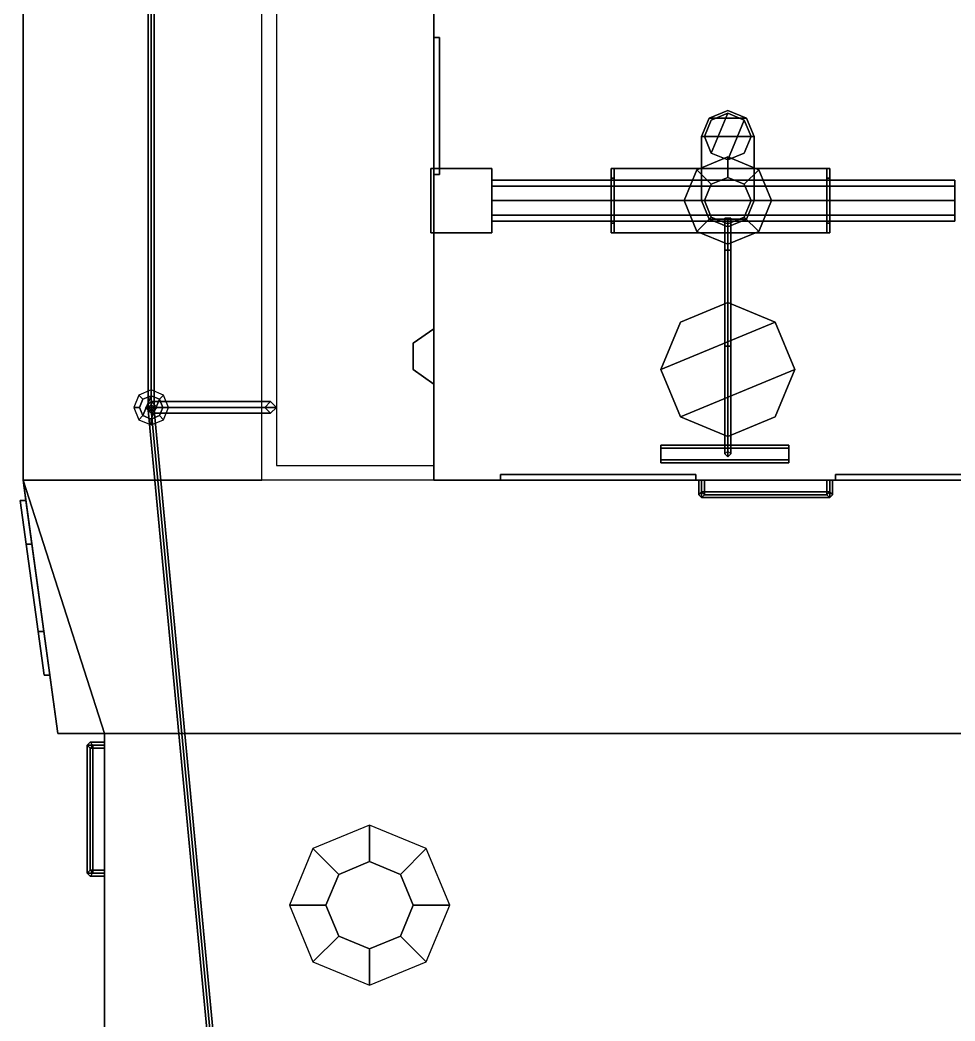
# Model space of a CAD drawing. Extents: x -2.6 to 2.6, y -22.5 to 23.4.
# Drawn here: x -2.43 to 0.78, y -9.017 to -5.58 of the extents above; entities that cross this region are included whole.
import ezdxf

# ---------------------------------------------------------------- set-up
doc = ezdxf.new("R2010")
doc.units = 0
doc.layers.add('SUPERSTRUCTURE', color=3, linetype='CONTINUOUS')

msp = doc.modelspace()

# ---------------------------------------------------------------- linework, layer by layer
at = {"layer": 'SUPERSTRUCTURE'}
for points in [[(-2.42, 0.73, 1.46), (-2.42, -7.16, 1.46), (-2.42, -2.95, 2.94), (-2.42, 0.73, 2.94)], [(-2.42, -2.95, 2.94), (-2.42, -7.16, 1.46), (-2.42, -7.16, 3.73), (-2.42, -2.95, 3.73)], [(-2.42, -2.95, 3.73), (-2.42, -7.16, 3.73), (-1.6, -7.16, 3.73), (-1.6, -3.28, 3.73)], [(-1.55, -3.28, 3.73), (-1.55, -7.11, 3.73), (-1.01, -7.11, 3.73), (-1.01, -3.67, 3.73)], [(-1.01, -3.67, 3.73), (-1.01, -7.11, 3.73), (-1.01, -5.27, 3.81), (-1.01, -4.6, 3.81)], [(-1.01, -3.67, 5.89), (-1.01, -7.16, 5.89), (1.01, -7.16, 5.89), (1.01, -3.67, 5.89)], [(-1.01, -4.6, 5.42), (-1.01, -6.11, 5.42), (-1.01, -6.64, 5.66), (-1.01, -3.67, 5.89)], [(-1.01, -6.64, 5.66), (-1.01, -6.83, 5.66), (-1.01, -7.16, 5.89), (-1.01, -3.67, 5.89)], [(-1.99, -6.92, 5.98), (-1.98, -6.92, 5.99), (-1.98, -4.45, 5.99), (-1.99, -4.46, 5.98)], [(-1.98, -6.92, 5.97), (-1.99, -6.92, 5.98), (-1.99, -4.46, 5.98), (-1.98, -4.47, 5.97)], [(-1.98, -6.92, 5.99), (-1.97, -6.92, 5.98), (-1.97, -4.46, 5.98), (-1.98, -4.45, 5.99)], [(-1.97, -6.92, 5.98), (-1.98, -6.92, 5.97), (-1.98, -4.47, 5.97), (-1.97, -4.46, 5.98)], [(-1.01, -5.27, 3.81), (-1.01, -7.11, 3.73), (-1.01, -7.11, 4.84), (-1.01, -6.11, 4.91)], [(-1.01, -5.27, 3.81), (-1.01, -6.11, 4.91), (-1.01, -5.64, 4.91), (-1.01, -5.27, 3.81)], [(-1.01, -5.27, 3.81), (-1.01, -5.64, 4.91), (-1.01, -5.64, 5.42), (-1.01, -5.27, 5.42)], [(-1.01, -5.64, 4.91), (-0.99, -5.64, 4.91), (-0.99, -5.64, 5.42), (-1.01, -5.64, 5.42)], [(-1.01, -6.11, 4.91), (-0.99, -6.11, 4.91), (-0.99, -5.64, 4.91), (-1.01, -5.64, 4.91)], [(-0.99, -5.64, 5.42), (-0.99, -6.11, 5.42), (-1.01, -6.11, 5.42), (-1.01, -5.64, 5.42)], [(-0.99, -5.64, 4.91), (-0.99, -6.11, 4.91), (-0.99, -6.11, 5.42), (-0.99, -5.64, 5.42)], [(-0.0566, -5.9234, 6.96), (-0.08, -5.98, 6.96), (-0.0566, -6.0366, 6.96), (0, -5.9, 6.96)], [(0, -5.89, 6.84), (-0.0636, -5.9164, 6.84), (-0.0636, -5.9164, 6.85), (0, -5.89, 6.85)], [(0, -5.89, 6.85), (-0.0636, -5.9164, 6.85), (0.0636, -5.9164, 6.85), (0, -5.89, 6.85)], [(0, -5.89, 6.64), (-0.0636, -5.9164, 6.64), (0.0636, -5.9164, 6.64), (0, -5.89, 6.64)], [(0, -5.89, 6.63), (-0.0636, -5.9164, 6.63), (-0.0636, -5.9164, 6.64), (0, -5.89, 6.64)], [(0, -5.9, 6.55), (-0.0566, -5.9234, 6.55), (-0.0566, -5.9234, 6.96), (0, -5.9, 6.96)], [(0, -5.9, 6.96), (-0.0566, -6.0366, 6.96), (0, -6.06, 6.96), (0.0566, -5.9234, 6.96)], [(0.0636, -5.9164, 6.84), (0, -5.89, 6.84), (0, -5.89, 6.85), (0.0636, -5.9164, 6.85)], [(0.0636, -5.9164, 6.63), (0, -5.89, 6.63), (0, -5.89, 6.64), (0.0636, -5.9164, 6.64)], [(0.0566, -5.9234, 6.55), (0, -5.9, 6.55), (0, -5.9, 6.96), (0.0566, -5.9234, 6.96)], [(-0.0636, -5.9164, 6.84), (-0.09, -5.98, 6.84), (-0.09, -5.98, 6.85), (-0.0636, -5.9164, 6.85)], [(-0.0636, -5.9164, 6.85), (-0.09, -5.98, 6.85), (0.09, -5.98, 6.85), (0.0636, -5.9164, 6.85)], [(-0.0636, -5.9164, 6.64), (-0.09, -5.98, 6.64), (0.09, -5.98, 6.64), (0.0636, -5.9164, 6.64)], [(-0.0636, -5.9164, 6.63), (-0.09, -5.98, 6.63), (-0.09, -5.98, 6.64), (-0.0636, -5.9164, 6.64)], [(-0.0566, -5.9234, 6.55), (-0.08, -5.98, 6.55), (-0.08, -5.98, 6.96), (-0.0566, -5.9234, 6.96)], [(0.0566, -5.9234, 6.96), (0, -6.06, 6.96), (0.0566, -6.0366, 6.96), (0.08, -5.98, 6.96)], [(0.08, -5.98, 6.55), (0.0566, -5.9234, 6.55), (0.0566, -5.9234, 6.96), (0.08, -5.98, 6.96)], [(0.09, -5.98, 6.84), (0.0636, -5.9164, 6.84), (0.0636, -5.9164, 6.85), (0.09, -5.98, 6.85)], [(0.09, -5.98, 6.63), (0.0636, -5.9164, 6.63), (0.0636, -5.9164, 6.64), (0.09, -5.98, 6.64)], [(-0.09, -5.98, 6.85), (-0.09, -6.2, 6.85), (0.09, -6.2, 6.85), (0.09, -5.98, 6.85)], [(-0.09, -5.98, 6.84), (-0.09, -6.2, 6.84), (-0.09, -6.2, 6.85), (-0.09, -5.98, 6.85)], [(-0.09, -5.98, 6.64), (-0.09, -6.2, 6.64), (0.09, -6.2, 6.64), (0.09, -5.98, 6.64)], [(-0.09, -5.98, 6.63), (-0.09, -6.2, 6.63), (-0.09, -6.2, 6.64), (-0.09, -5.98, 6.64)], [(-0.08, -5.98, 6.55), (-0.0566, -6.0366, 6.55), (-0.0566, -6.0366, 6.96), (-0.08, -5.98, 6.96)], [(0.0566, -6.0366, 6.55), (0.08, -5.98, 6.55), (0.08, -5.98, 6.96), (0.0566, -6.0366, 6.96)], [(0.09, -5.98, 6.85), (0.09, -6.2, 6.85), (0.09, -6.2, 6.84), (0.09, -5.98, 6.84)], [(0.09, -5.98, 6.64), (0.09, -6.2, 6.64), (0.09, -6.2, 6.63), (0.09, -5.98, 6.63)], [(0, -6.05, 5.89), (-0.1061, -6.0939, 5.89), (-0.1061, -6.0939, 6.22), (0, -6.05, 6.22)], [(0, -6.05, 6.22), (-0.1061, -6.0939, 6.22), (-0.0566, -6.1434, 6.22), (0, -6.12, 6.22)], [(-0.0566, -6.0366, 6.55), (0, -6.06, 6.55), (0, -6.06, 6.96), (-0.0566, -6.0366, 6.96)], [(0, -6.06, 6.55), (0.0566, -6.0366, 6.55), (0.0566, -6.0366, 6.96), (0, -6.06, 6.96)], [(0.1061, -6.0939, 5.89), (0, -6.05, 5.89), (0, -6.05, 6.22), (0.1061, -6.0939, 6.22)], [(0.1061, -6.0939, 6.22), (0, -6.05, 6.22), (0, -6.12, 6.22), (0.0566, -6.1434, 6.22)], [(-1.02, -6.09, 7.42), (-0.81, -6.09, 7.42), (-0.81, -6.09, 7.2), (-1.02, -6.09, 7.2)], [(-1.02, -6.09, 7.2), (-0.81, -6.09, 7.2), (-0.81, -6.31, 7.2), (-1.02, -6.31, 7.2)], [(-0.81, -6.31, 7.42), (-0.81, -6.09, 7.42), (-1.02, -6.09, 7.42), (-1.02, -6.31, 7.42)], [(-1.02, -6.31, 7.42), (-1.02, -6.09, 7.42), (-1.02, -6.09, 7.2), (-1.02, -6.31, 7.2)], [(-0.99, -6.11, 4.91), (-1.01, -6.11, 4.91), (-1.01, -6.11, 5.42), (-0.99, -6.11, 5.42)], [(-1.01, -6.11, 4.91), (-1.01, -7.11, 4.84), (-1.01, -6.64, 5.41), (-1.01, -6.11, 5.42)], [(-1.01, -6.11, 5.42), (-1.01, -6.11, 5.42), (-1.01, -6.64, 5.41), (-1.01, -6.64, 5.66)], [(-0.81, -6.31, 7.2), (-0.81, -6.09, 7.2), (-0.81, -6.09, 7.42), (-0.81, -6.31, 7.42)], [(0.34, -6.09, 7.03), (0.35, -6.09, 7.02), (-0.4, -6.09, 7.02), (-0.39, -6.09, 7.03)], [(0.35, -6.09, 7.02), (0.35, -6.31, 7.02), (-0.4, -6.31, 7.02), (-0.4, -6.09, 7.02)], [(-0.4, -6.09, 7.31), (-0.39, -6.09, 7.31), (-0.39, -6.09, 7.03), (-0.4, -6.09, 7.02)], [(-0.4, -6.09, 7.02), (-0.4, -6.31, 7.02), (-0.4, -6.31, 7.31), (-0.4, -6.09, 7.31)], [(-0.39, -6.1222, 7.3878), (-0.39, -6.09, 7.31), (-0.4, -6.09, 7.31), (-0.4, -6.1222, 7.3878)], [(-0.4, -6.09, 7.31), (-0.4, -6.31, 7.31), (-0.4, -6.2778, 7.3878), (-0.4, -6.1222, 7.3878)], [(-0.39, -6.09, 7.03), (-0.39, -6.31, 7.03), (0.34, -6.31, 7.03), (0.34, -6.09, 7.03)], [(-0.39, -6.09, 7.31), (-0.39, -6.31, 7.31), (-0.39, -6.31, 7.03), (-0.39, -6.09, 7.03)], [(-0.39, -6.1222, 7.3878), (-0.39, -6.2778, 7.3878), (-0.39, -6.31, 7.31), (-0.39, -6.09, 7.31)], [(-0.1061, -6.0939, 5.89), (-0.15, -6.2, 5.89), (-0.15, -6.2, 6.22), (-0.1061, -6.0939, 6.22)], [(-0.1061, -6.0939, 6.22), (-0.15, -6.2, 6.22), (-0.08, -6.2, 6.22), (-0.0566, -6.1434, 6.22)], [(0.15, -6.2, 6.22), (0.1061, -6.0939, 6.22), (0.0566, -6.1434, 6.22), (0.08, -6.2, 6.22)], [(0.15, -6.2, 5.89), (0.1061, -6.0939, 5.89), (0.1061, -6.0939, 6.22), (0.15, -6.2, 6.22)], [(0.34, -6.09, 7.31), (0.35, -6.09, 7.31), (0.35, -6.09, 7.02), (0.34, -6.09, 7.03)], [(0.34, -6.09, 7.03), (0.34, -6.31, 7.03), (0.34, -6.31, 7.31), (0.34, -6.09, 7.31)], [(0.35, -6.1222, 7.3878), (0.35, -6.09, 7.31), (0.34, -6.09, 7.31), (0.34, -6.1222, 7.3878)], [(0.34, -6.09, 7.31), (0.34, -6.31, 7.31), (0.34, -6.2778, 7.3878), (0.34, -6.1222, 7.3878)], [(0.35, -6.09, 7.31), (0.35, -6.31, 7.31), (0.35, -6.31, 7.02), (0.35, -6.09, 7.02)], [(0.35, -6.1222, 7.3878), (0.35, -6.2778, 7.3878), (0.35, -6.31, 7.31), (0.35, -6.09, 7.31)], [(0.78, -6.1505, 7.3595), (0.78, -6.13, 7.31), (-0.81, -6.13, 7.31), (-0.81, -6.1505, 7.3595)], [(0.78, -6.13, 7.31), (0.78, -6.1505, 7.2605), (-0.81, -6.1505, 7.2605), (-0.81, -6.13, 7.31)], [(0.78, -6.2, 7.38), (0.78, -6.1505, 7.3595), (-0.81, -6.1505, 7.3595), (-0.81, -6.2, 7.38)], [(0.78, -6.1505, 7.2605), (0.78, -6.2, 7.24), (-0.81, -6.2, 7.24), (-0.81, -6.1505, 7.2605)], [(-0.39, -6.2, 7.42), (-0.39, -6.1222, 7.3878), (-0.4, -6.1222, 7.3878), (-0.4, -6.2, 7.42)], [(-0.4, -6.1222, 7.3878), (-0.4, -6.2778, 7.3878), (-0.4, -6.2, 7.42)], [(-0.39, -6.2, 7.42), (-0.39, -6.2, 7.42), (-0.39, -6.2778, 7.3878), (-0.39, -6.1222, 7.3878)], [(-0.0566, -6.1434, 6.22), (-0.08, -6.2, 6.22), (-0.08, -6.2, 7.02), (-0.0566, -6.1434, 7.02)], [(0, -6.12, 6.22), (-0.0566, -6.1434, 6.22), (-0.0566, -6.1434, 7.02), (0, -6.12, 7.02)], [(0.0566, -6.1434, 6.22), (0, -6.12, 6.22), (0, -6.12, 7.02), (0.0566, -6.1434, 7.02)], [(0.08, -6.2, 6.22), (0.0566, -6.1434, 6.22), (0.0566, -6.1434, 7.02), (0.08, -6.2, 7.02)], [(0.35, -6.2, 7.42), (0.35, -6.1222, 7.3878), (0.34, -6.1222, 7.3878), (0.34, -6.2, 7.42)], [(0.34, -6.1222, 7.3878), (0.34, -6.2778, 7.3878), (0.34, -6.2, 7.42)], [(0.35, -6.2, 7.42), (0.35, -6.2, 7.42), (0.35, -6.2778, 7.3878), (0.35, -6.1222, 7.3878)], [(0.78, -6.2495, 7.3595), (0.78, -6.2, 7.38), (-0.81, -6.2, 7.38), (-0.81, -6.2495, 7.3595)], [(0.78, -6.2, 7.24), (0.78, -6.2495, 7.2605), (-0.81, -6.2495, 7.2605), (-0.81, -6.2, 7.24)], [(-0.39, -6.2778, 7.3878), (-0.39, -6.2, 7.42), (-0.4, -6.2, 7.42), (-0.4, -6.2778, 7.3878)], [(-0.15, -6.2, 5.89), (-0.1061, -6.3061, 5.89), (-0.1061, -6.3061, 6.22), (-0.15, -6.2, 6.22)], [(-0.15, -6.2, 6.22), (-0.1061, -6.3061, 6.22), (-0.0566, -6.2566, 6.22), (-0.08, -6.2, 6.22)], [(0.0636, -6.2636, 6.85), (0.09, -6.2, 6.85), (-0.09, -6.2, 6.85), (-0.0636, -6.2636, 6.85)], [(-0.09, -6.2, 6.84), (-0.0636, -6.2636, 6.84), (-0.0636, -6.2636, 6.85), (-0.09, -6.2, 6.85)], [(0.0636, -6.2636, 6.64), (0.09, -6.2, 6.64), (-0.09, -6.2, 6.64), (-0.0636, -6.2636, 6.64)], [(-0.09, -6.2, 6.63), (-0.0636, -6.2636, 6.63), (-0.0636, -6.2636, 6.64), (-0.09, -6.2, 6.64)], [(-0.08, -6.2, 6.22), (-0.0566, -6.2566, 6.22), (-0.0566, -6.2566, 7.02), (-0.08, -6.2, 7.02)], [(0.0566, -6.2566, 6.22), (0.08, -6.2, 6.22), (0.08, -6.2, 7.02), (0.0566, -6.2566, 7.02)], [(0.1061, -6.3061, 6.22), (0.15, -6.2, 6.22), (0.08, -6.2, 6.22), (0.0566, -6.2566, 6.22)], [(0.0636, -6.2636, 6.84), (0.09, -6.2, 6.84), (0.09, -6.2, 6.85), (0.0636, -6.2636, 6.85)], [(0.0636, -6.2636, 6.63), (0.09, -6.2, 6.63), (0.09, -6.2, 6.64), (0.0636, -6.2636, 6.64)], [(0.1061, -6.3061, 5.89), (0.15, -6.2, 5.89), (0.15, -6.2, 6.22), (0.1061, -6.3061, 6.22)], [(0.35, -6.2778, 7.3878), (0.35, -6.2, 7.42), (0.34, -6.2, 7.42), (0.34, -6.2778, 7.3878)], [(0.78, -6.27, 7.31), (0.78, -6.2495, 7.3595), (-0.81, -6.2495, 7.3595), (-0.81, -6.27, 7.31)], [(0.78, -6.2495, 7.2605), (0.78, -6.27, 7.31), (-0.81, -6.27, 7.31), (-0.81, -6.2495, 7.2605)], [(-0.1061, -6.3061, 6.22), (0, -6.35, 6.22), (0, -6.28, 6.22), (-0.0566, -6.2566, 6.22)], [(-0.0566, -6.2566, 6.22), (0, -6.28, 6.22), (0, -6.28, 7.02), (-0.0566, -6.2566, 7.02)], [(0, -6.28, 6.22), (0.0566, -6.2566, 6.22), (0.0566, -6.2566, 7.02), (0, -6.28, 7.02)], [(0, -6.35, 6.22), (0.1061, -6.3061, 6.22), (0.0566, -6.2566, 6.22), (0, -6.28, 6.22)], [(-0.39, -6.31, 7.31), (-0.39, -6.2778, 7.3878), (-0.4, -6.2778, 7.3878), (-0.4, -6.31, 7.31)], [(0, -6.29, 6.85), (0.0636, -6.2636, 6.85), (-0.0636, -6.2636, 6.85), (0, -6.29, 6.85)], [(-0.0636, -6.2636, 6.84), (0, -6.29, 6.84), (0, -6.29, 6.85), (-0.0636, -6.2636, 6.85)], [(0, -6.29, 6.64), (0.0636, -6.2636, 6.64), (-0.0636, -6.2636, 6.64), (0, -6.29, 6.64)], [(-0.0636, -6.2636, 6.63), (0, -6.29, 6.63), (0, -6.29, 6.64), (-0.0636, -6.2636, 6.64)], [(0, -6.26, 6.35), (-0.01, -6.26, 6.34), (-0.01, -6.37, 6.34), (0, -6.37, 6.35)], [(-0.01, -6.26, 6.34), (0, -6.26, 6.33), (0, -6.37, 6.33), (-0.01, -6.37, 6.34)], [(0.01, -6.26, 6.34), (0, -6.26, 6.35), (0, -6.37, 6.35), (0.01, -6.37, 6.34)], [(0, -6.26, 6.33), (0.01, -6.26, 6.34), (0.01, -6.37, 6.34), (0, -6.37, 6.33)], [(0, -6.29, 6.84), (0.0636, -6.2636, 6.84), (0.0636, -6.2636, 6.85), (0, -6.29, 6.85)], [(0, -6.29, 6.63), (0.0636, -6.2636, 6.63), (0.0636, -6.2636, 6.64), (0, -6.29, 6.64)], [(0.35, -6.31, 7.31), (0.35, -6.2778, 7.3878), (0.34, -6.2778, 7.3878), (0.34, -6.31, 7.31)], [(-1.02, -6.31, 7.2), (-0.81, -6.31, 7.2), (-0.81, -6.31, 7.42), (-1.02, -6.31, 7.42)], [(-0.39, -6.31, 7.03), (-0.4, -6.31, 7.02), (0.35, -6.31, 7.02), (0.34, -6.31, 7.03)], [(-0.4, -6.31, 7.02), (-0.39, -6.31, 7.03), (-0.39, -6.31, 7.31), (-0.4, -6.31, 7.31)], [(-0.1061, -6.3061, 5.89), (0, -6.35, 5.89), (0, -6.35, 6.22), (-0.1061, -6.3061, 6.22)], [(0, -6.35, 5.89), (0.1061, -6.3061, 5.89), (0.1061, -6.3061, 6.22), (0, -6.35, 6.22)], [(0.34, -6.31, 7.03), (0.35, -6.31, 7.02), (0.35, -6.31, 7.31), (0.34, -6.31, 7.31)], [(0, -6.37, 6.35), (-0.01, -6.37, 6.34), (-0.01, -6.7, 6.46), (0, -6.7, 6.47)], [(-0.01, -6.37, 6.34), (0, -6.37, 6.33), (0, -6.7, 6.45), (-0.01, -6.7, 6.46)], [(0.01, -6.37, 6.34), (0, -6.37, 6.35), (0, -6.7, 6.47), (0.01, -6.7, 6.46)], [(0, -6.37, 6.33), (0.01, -6.37, 6.34), (0.01, -6.7, 6.46), (0, -6.7, 6.45)], [(0, -6.55, 6.48), (-0.1626, -6.6174, 6.48), (-0.23, -6.78, 6.48), (0.1626, -6.6174, 6.48)], [(0, -6.55, 6.47), (-0.1626, -6.6174, 6.47), (-0.1626, -6.6174, 6.48), (0, -6.55, 6.48)], [(0.1626, -6.6174, 6.47), (0, -6.55, 6.47), (0, -6.55, 6.48), (0.1626, -6.6174, 6.48)], [(-0.1626, -6.6174, 6.47), (-0.23, -6.78, 6.47), (-0.23, -6.78, 6.48), (-0.1626, -6.6174, 6.48)], [(0.1626, -6.6174, 6.48), (-0.23, -6.78, 6.48), (-0.1626, -6.9426, 6.48), (0.23, -6.78, 6.48)], [(0.23, -6.78, 6.47), (0.1626, -6.6174, 6.47), (0.1626, -6.6174, 6.48), (0.23, -6.78, 6.48)], [(-1.01, -6.83, 5.66), (-1.01, -6.64, 5.66), (-1.08, -6.69, 5.66), (-1.08, -6.78, 5.66)], [(-1.08, -6.78, 5.41), (-1.08, -6.69, 5.41), (-1.01, -6.64, 5.41), (-1.01, -6.83, 5.41)], [(-1.01, -6.64, 5.66), (-1.01, -6.64, 5.41), (-1.08, -6.69, 5.41), (-1.08, -6.69, 5.66)], [(-1.01, -6.83, 5.41), (-1.01, -6.64, 5.41), (-1.01, -7.11, 4.84)], [(-1.08, -6.69, 5.66), (-1.08, -6.69, 5.41), (-1.08, -6.78, 5.41), (-1.08, -6.78, 5.66)], [(0, -6.7, 6.47), (-0.01, -6.7, 6.46), (-0.01, -7.07, 6.46), (0, -7.06, 6.47)], [(-0.01, -6.7, 6.46), (0, -6.7, 6.45), (0, -7.08, 6.45), (-0.01, -7.07, 6.46)], [(0.01, -6.7, 6.46), (0, -6.7, 6.47), (0, -7.06, 6.47), (0.01, -7.07, 6.46)], [(0, -6.7, 6.45), (0.01, -6.7, 6.46), (0.01, -7.07, 6.46), (0, -7.08, 6.45)], [(-1.08, -6.78, 5.66), (-1.08, -6.78, 5.41), (-1.01, -6.83, 5.41), (-1.01, -6.83, 5.66)], [(-0.23, -6.78, 6.47), (-0.1626, -6.9426, 6.47), (-0.1626, -6.9426, 6.48), (-0.23, -6.78, 6.48)], [(0.23, -6.78, 6.48), (-0.1626, -6.9426, 6.48), (0, -7.01, 6.48), (0.1626, -6.9426, 6.48)], [(0.1626, -6.9426, 6.47), (0.23, -6.78, 6.47), (0.23, -6.78, 6.48), (0.1626, -6.9426, 6.48)], [(-1.01, -6.83, 5.66), (-1.01, -6.83, 5.41), (-1.01, -7.11, 4.84), (-1.01, -7.16, 5.89)], [(-2.0224, -6.8676, 5.91), (-2.04, -6.91, 5.91), (-2.02, -6.91, 5.93), (-2.0083, -6.8817, 5.93)], [(-1.98, -6.85, 5.91), (-2.0224, -6.8676, 5.91), (-2.0083, -6.8817, 5.93), (-1.98, -6.87, 5.93)], [(-2.0083, -6.8817, 5.93), (-2.02, -6.91, 5.93), (-2.0083, -6.9383, 5.93), (-1.98, -6.87, 5.93)], [(-1.98, -6.87, 5.93), (-2.0083, -6.9383, 5.93), (-1.98, -6.95, 5.93), (-1.9517, -6.8817, 5.93)], [(-1.9376, -6.8676, 5.91), (-1.98, -6.85, 5.91), (-1.98, -6.87, 5.93), (-1.9517, -6.8817, 5.93)], [(-1.92, -6.91, 5.91), (-1.9376, -6.8676, 5.91), (-1.9517, -6.8817, 5.93), (-1.94, -6.91, 5.93)], [(-2.04, -6.91, 5.91), (-2.0224, -6.9524, 5.91), (-2.0083, -6.9383, 5.93), (-2.02, -6.91, 5.93)], [(-1.98, -6.93, 5.89), (-1.96, -6.91, 5.89), (-1.98, -6.89, 5.89), (-2, -6.91, 5.89)], [(-1.57, -6.89, 4.84), (-1.59, -6.91, 4.84), (-2, -6.91, 5.89), (-1.98, -6.89, 5.89)], [(-1.59, -6.91, 4.84), (-1.57, -6.93, 4.84), (-1.98, -6.93, 5.89), (-2, -6.91, 5.89)], [(-1.98, -6.9, 5.89), (-1.99, -6.91, 5.89), (-1.99, -6.91, 5.98), (-1.98, -6.9, 5.97)], [(-1.99, -6.91, 5.89), (-1.98, -6.92, 5.89), (-1.98, -6.92, 5.97), (-1.99, -6.91, 5.98)], [(-1.9517, -6.8817, 5.93), (-1.98, -6.95, 5.93), (-1.9517, -6.9383, 5.93), (-1.94, -6.91, 5.93)], [(-1.55, -6.91, 4.84), (-1.57, -6.89, 4.84), (-1.98, -6.89, 5.89), (-1.96, -6.91, 5.89)], [(-1.97, -6.91, 5.89), (-1.98, -6.9, 5.89), (-1.98, -6.9, 5.97), (-1.97, -6.91, 5.98)], [(-1.57, -6.93, 4.84), (-1.55, -6.91, 4.84), (-1.96, -6.91, 5.89), (-1.98, -6.93, 5.89)], [(-1.98, -6.92, 5.89), (-1.97, -6.91, 5.89), (-1.97, -6.91, 5.98), (-1.98, -6.92, 5.97)], [(-1.9376, -6.9524, 5.91), (-1.92, -6.91, 5.91), (-1.94, -6.91, 5.93), (-1.9517, -6.9383, 5.93)], [(-2.0224, -6.9524, 5.91), (-1.98, -6.97, 5.91), (-1.98, -6.95, 5.93), (-2.0083, -6.9383, 5.93)], [(-0.99, -17.37, 5.66), (-1, -17.37, 5.67), (-1.99, -6.92, 5.98), (-1.98, -6.92, 5.97)], [(-1, -17.37, 5.67), (-0.99, -17.37, 5.68), (-1.98, -6.92, 5.99), (-1.99, -6.92, 5.98)], [(-0.98, -17.37, 5.67), (-0.99, -17.37, 5.66), (-1.98, -6.92, 5.97), (-1.97, -6.92, 5.98)], [(-0.99, -17.37, 5.68), (-0.98, -17.37, 5.67), (-1.97, -6.92, 5.98), (-1.98, -6.92, 5.99)], [(-1.98, -6.97, 5.91), (-1.9376, -6.9524, 5.91), (-1.9517, -6.9383, 5.93), (-1.98, -6.95, 5.93)], [(-0.1626, -6.9426, 6.47), (0, -7.01, 6.47), (0, -7.01, 6.48), (-0.1626, -6.9426, 6.48)], [(0, -7.01, 6.47), (0.1626, -6.9426, 6.47), (0.1626, -6.9426, 6.48), (0, -7.01, 6.48)], [(-0.23, -7.04, 6.7), (-0.23, -7.05, 6.7), (-0.23, -7.1, 6.98), (-0.23, -7.09, 6.98)], [(0.21, -7.09, 6.98), (0.21, -7.04, 6.7), (-0.23, -7.04, 6.7), (-0.23, -7.09, 6.98)], [(0.21, -7.04, 6.7), (0.21, -7.05, 6.7), (-0.23, -7.05, 6.7), (-0.23, -7.04, 6.7)], [(0.21, -7.1, 6.98), (0.21, -7.05, 6.7), (0.21, -7.04, 6.7), (0.21, -7.09, 6.98)], [(-0.23, -7.1, 6.98), (-0.23, -7.05, 6.7), (0.21, -7.05, 6.7), (0.21, -7.1, 6.98)], [(0, -7.06, 6.47), (-0.01, -7.07, 6.46), (-0.01, -7.07, 6.82), (0, -7.06, 6.76)], [(-0.01, -7.07, 6.46), (0, -7.08, 6.45), (0, -7.08, 6.87), (-0.01, -7.07, 6.82)], [(0.01, -7.07, 6.46), (0, -7.06, 6.47), (0, -7.06, 6.76), (0.01, -7.07, 6.82)], [(0, -7.08, 6.45), (0.01, -7.07, 6.46), (0.01, -7.07, 6.82), (0, -7.08, 6.87)], [(-1.01, -7.11, 4.84), (-1.01, -7.16, 4.84), (-1.01, -7.16, 5.89)], [(-0.23, -7.09, 6.98), (-0.23, -7.1, 6.98), (0.21, -7.1, 6.98), (0.21, -7.09, 6.98)], [(-0.78, -7.16, 3.81), (-0.78, -7.14, 3.81), (-0.78, -7.14, 5.42), (-0.78, -7.16, 5.42)], [(-0.78, -7.14, 3.81), (-0.11, -7.14, 3.81), (-0.11, -7.14, 5.42), (-0.78, -7.14, 5.42)], [(-0.11, -7.16, 3.81), (-0.11, -7.14, 3.81), (-0.78, -7.14, 3.81), (-0.78, -7.16, 3.81)], [(-0.78, -7.14, 5.42), (-0.11, -7.14, 5.42), (-0.11, -7.16, 5.42), (-0.78, -7.16, 5.42)], [(-0.11, -7.14, 3.81), (-0.11, -7.16, 3.81), (-0.11, -7.16, 5.42), (-0.11, -7.14, 5.42)], [(0.37, -7.14, 4.91), (0.84, -7.14, 4.91), (0.84, -7.14, 5.42), (0.37, -7.14, 5.42)], [(0.37, -7.16, 4.91), (0.37, -7.14, 4.91), (0.37, -7.14, 5.42), (0.37, -7.16, 5.42)], [(0.84, -7.16, 4.91), (0.84, -7.14, 4.91), (0.37, -7.14, 4.91), (0.37, -7.16, 4.91)], [(0.37, -7.14, 5.42), (0.84, -7.14, 5.42), (0.84, -7.16, 5.42), (0.37, -7.16, 5.42)], [(-2.42, -7.16, 3.73), (-2.3897, -7.38, 3.19), (-2.3483, -7.68, 3.19), (-2.3, -8.03, 3.73)], [(2.14, -8.03, 3.73), (2.42, -7.16, 3.73), (-2.42, -7.16, 3.73), (-2.14, -8.03, 3.73)], [(-2.42, -7.16, 3.73), (-2.42, -7.16, 3.73), (-2.3, -8.03, 3.73), (-2.14, -8.03, 3.73)], [(-2.42, -7.16, 3.73), (-2.4103, -7.23, 3.09), (-2.3897, -7.38, 3.19), (-2.42, -7.16, 3.73)], [(-2.42, -7.16, 1.46), (-2.4103, -7.23, 1.86), (-2.4103, -7.23, 3.09), (-2.42, -7.16, 3.73)], [(-2.42, -7.16, 1.46), (-2.3897, -7.38, 1.76), (-2.4103, -7.23, 1.86), (-2.42, -7.16, 1.46)], [(-2.3, -8.03, 1.46), (-2.3483, -7.68, 1.76), (-2.3897, -7.38, 1.76), (-2.42, -7.16, 1.46)], [(-0.78, -7.16, 3.81), (-1.01, -7.16, 3.73), (1.01, -7.16, 3.73), (-0.11, -7.16, 3.81)], [(-1.01, -7.16, 3.73), (-0.78, -7.16, 3.81), (-0.78, -7.16, 5.42), (-1.01, -7.16, 5.89)], [(-0.78, -7.16, 5.42), (0.84, -7.16, 5.42), (1.01, -7.16, 5.89), (-1.01, -7.16, 5.89)], [(1.01, -7.16, 3.73), (0.84, -7.16, 4.91), (0.37, -7.16, 4.91), (-0.11, -7.16, 3.81)], [(-0.11, -7.16, 3.81), (0.37, -7.16, 4.91), (0.37, -7.16, 5.42), (-0.11, -7.16, 5.42)], [(-0.09, -7.16, 4.86), (-0.1, -7.16, 4.85), (-0.1, -7.21, 4.85), (-0.09, -7.2, 4.86)], [(-0.1, -7.16, 4.85), (-0.09, -7.16, 4.84), (-0.09, -7.2, 4.84), (-0.1, -7.21, 4.85)], [(-0.09, -7.16, 5.54), (-0.1, -7.16, 5.53), (-0.1, -7.21, 5.53), (-0.09, -7.2, 5.54)], [(-0.1, -7.16, 5.53), (-0.09, -7.16, 5.52), (-0.09, -7.2, 5.52), (-0.1, -7.21, 5.53)], [(-0.09, -7.16, 5.88), (-0.1, -7.16, 5.87), (-0.1, -7.21, 5.87), (-0.09, -7.22, 5.88)], [(-0.1, -7.16, 5.87), (-0.09, -7.16, 5.86), (-0.09, -7.2, 5.86), (-0.1, -7.21, 5.87)], [(-0.09, -7.16, 4.84), (-0.08, -7.16, 4.85), (-0.08, -7.21, 4.85), (-0.09, -7.2, 4.84)], [(-0.08, -7.16, 4.85), (-0.09, -7.16, 4.86), (-0.09, -7.2, 4.86), (-0.08, -7.21, 4.85)], [(-0.09, -7.16, 5.52), (-0.08, -7.16, 5.53), (-0.08, -7.21, 5.53), (-0.09, -7.2, 5.52)], [(-0.08, -7.16, 5.53), (-0.09, -7.16, 5.54), (-0.09, -7.2, 5.54), (-0.08, -7.21, 5.53)], [(-0.09, -7.16, 5.86), (-0.08, -7.16, 5.87), (-0.08, -7.21, 5.87), (-0.09, -7.2, 5.86)], [(-0.08, -7.16, 5.87), (-0.09, -7.16, 5.88), (-0.09, -7.22, 5.88), (-0.08, -7.21, 5.87)], [(0.35, -7.16, 4.86), (0.34, -7.16, 4.85), (0.34, -7.21, 4.85), (0.35, -7.2, 4.86)], [(0.34, -7.16, 4.85), (0.35, -7.16, 4.84), (0.35, -7.2, 4.84), (0.34, -7.21, 4.85)], [(0.35, -7.16, 5.54), (0.34, -7.16, 5.53), (0.34, -7.21, 5.53), (0.35, -7.2, 5.54)], [(0.34, -7.16, 5.53), (0.35, -7.16, 5.52), (0.35, -7.2, 5.52), (0.34, -7.21, 5.53)], [(0.35, -7.16, 5.88), (0.34, -7.16, 5.87), (0.34, -7.21, 5.87), (0.35, -7.22, 5.88)], [(0.34, -7.16, 5.87), (0.35, -7.16, 5.86), (0.35, -7.2, 5.86), (0.34, -7.21, 5.87)], [(0.35, -7.16, 4.84), (0.36, -7.16, 4.85), (0.36, -7.21, 4.85), (0.35, -7.2, 4.84)], [(0.36, -7.16, 4.85), (0.35, -7.16, 4.86), (0.35, -7.2, 4.86), (0.36, -7.21, 4.85)], [(0.35, -7.16, 5.52), (0.36, -7.16, 5.53), (0.36, -7.21, 5.53), (0.35, -7.2, 5.52)], [(0.36, -7.16, 5.53), (0.35, -7.16, 5.54), (0.35, -7.2, 5.54), (0.36, -7.21, 5.53)], [(0.35, -7.16, 5.86), (0.36, -7.16, 5.87), (0.36, -7.21, 5.87), (0.35, -7.2, 5.86)], [(0.36, -7.16, 5.87), (0.35, -7.16, 5.88), (0.35, -7.22, 5.88), (0.36, -7.21, 5.87)], [(-0.09, -7.2, 3.73), (-0.1, -7.21, 3.73), (-0.1, -7.21, 5.87), (-0.09, -7.2, 5.86)], [(-0.1, -7.21, 3.73), (-0.09, -7.22, 3.73), (-0.09, -7.22, 5.88), (-0.1, -7.21, 5.87)], [(-0.08, -7.21, 3.73), (-0.09, -7.2, 3.73), (-0.09, -7.2, 5.86), (-0.08, -7.21, 5.87)], [(0.34, -7.21, 4.78), (0.35, -7.2, 4.77), (-0.09, -7.2, 4.77), (-0.08, -7.21, 4.78)], [(0.35, -7.2, 4.54), (0.34, -7.21, 4.53), (-0.08, -7.21, 4.53), (-0.09, -7.2, 4.54)], [(0.34, -7.21, 4.55), (0.35, -7.2, 4.54), (-0.09, -7.2, 4.54), (-0.08, -7.21, 4.55)], [(0.35, -7.2, 4.77), (0.34, -7.21, 4.76), (-0.08, -7.21, 4.76), (-0.09, -7.2, 4.77)], [(0.35, -7.2, 5), (0.34, -7.21, 4.99), (-0.08, -7.21, 4.99), (-0.09, -7.2, 5)], [(0.34, -7.21, 5.01), (0.35, -7.2, 5), (-0.09, -7.2, 5), (-0.08, -7.21, 5.01)], [(0.35, -7.2, 5.23), (0.34, -7.21, 5.22), (-0.08, -7.21, 5.22), (-0.09, -7.2, 5.23)], [(0.34, -7.21, 5.24), (0.35, -7.2, 5.23), (-0.09, -7.2, 5.23), (-0.08, -7.21, 5.24)], [(0.35, -7.2, 5.46), (0.34, -7.21, 5.45), (-0.08, -7.21, 5.45), (-0.09, -7.2, 5.46)], [(0.34, -7.21, 5.47), (0.35, -7.2, 5.46), (-0.09, -7.2, 5.46), (-0.08, -7.21, 5.47)], [(0.35, -7.2, 5.69), (0.34, -7.21, 5.68), (-0.08, -7.21, 5.68), (-0.09, -7.2, 5.69)], [(0.34, -7.21, 5.7), (0.35, -7.2, 5.69), (-0.09, -7.2, 5.69), (-0.08, -7.21, 5.7)], [(0.35, -7.2, 4.31), (0.34, -7.21, 4.3), (-0.08, -7.21, 4.3), (-0.09, -7.2, 4.31)], [(0.34, -7.21, 4.32), (0.35, -7.2, 4.31), (-0.09, -7.2, 4.31), (-0.08, -7.21, 4.32)], [(0.34, -7.21, 4.09), (0.35, -7.2, 4.08), (-0.09, -7.2, 4.08), (-0.08, -7.21, 4.09)], [(0.35, -7.2, 4.08), (0.34, -7.21, 4.07), (-0.08, -7.21, 4.07), (-0.09, -7.2, 4.08)], [(0.35, -7.2, 3.85), (0.34, -7.21, 3.84), (-0.08, -7.21, 3.84), (-0.09, -7.2, 3.85)], [(0.34, -7.21, 3.86), (0.35, -7.2, 3.85), (-0.09, -7.2, 3.85), (-0.08, -7.21, 3.86)], [(-0.09, -7.22, 3.73), (-0.08, -7.21, 3.73), (-0.08, -7.21, 5.87), (-0.09, -7.22, 5.88)], [(0.35, -7.22, 4.77), (0.34, -7.21, 4.78), (-0.08, -7.21, 4.78), (-0.09, -7.22, 4.77)], [(0.34, -7.21, 4.53), (0.35, -7.22, 4.54), (-0.09, -7.22, 4.54), (-0.08, -7.21, 4.53)], [(0.35, -7.22, 4.54), (0.34, -7.21, 4.55), (-0.08, -7.21, 4.55), (-0.09, -7.22, 4.54)], [(0.34, -7.21, 4.76), (0.35, -7.22, 4.77), (-0.09, -7.22, 4.77), (-0.08, -7.21, 4.76)], [(0.34, -7.21, 4.99), (0.35, -7.22, 5), (-0.09, -7.22, 5), (-0.08, -7.21, 4.99)], [(0.35, -7.22, 5), (0.34, -7.21, 5.01), (-0.08, -7.21, 5.01), (-0.09, -7.22, 5)], [(0.34, -7.21, 5.22), (0.35, -7.22, 5.23), (-0.09, -7.22, 5.23), (-0.08, -7.21, 5.22)], [(0.35, -7.22, 5.23), (0.34, -7.21, 5.24), (-0.08, -7.21, 5.24), (-0.09, -7.22, 5.23)], [(0.34, -7.21, 5.45), (0.35, -7.22, 5.46), (-0.09, -7.22, 5.46), (-0.08, -7.21, 5.45)], [(0.35, -7.22, 5.46), (0.34, -7.21, 5.47), (-0.08, -7.21, 5.47), (-0.09, -7.22, 5.46)], [(0.34, -7.21, 5.68), (0.35, -7.22, 5.69), (-0.09, -7.22, 5.69), (-0.08, -7.21, 5.68)], [(0.35, -7.22, 5.69), (0.34, -7.21, 5.7), (-0.08, -7.21, 5.7), (-0.09, -7.22, 5.69)], [(0.34, -7.21, 4.3), (0.35, -7.22, 4.31), (-0.09, -7.22, 4.31), (-0.08, -7.21, 4.3)], [(0.35, -7.22, 4.31), (0.34, -7.21, 4.32), (-0.08, -7.21, 4.32), (-0.09, -7.22, 4.31)], [(0.35, -7.22, 4.08), (0.34, -7.21, 4.09), (-0.08, -7.21, 4.09), (-0.09, -7.22, 4.08)], [(0.34, -7.21, 4.07), (0.35, -7.22, 4.08), (-0.09, -7.22, 4.08), (-0.08, -7.21, 4.07)], [(0.34, -7.21, 3.84), (0.35, -7.22, 3.85), (-0.09, -7.22, 3.85), (-0.08, -7.21, 3.84)], [(0.35, -7.22, 3.85), (0.34, -7.21, 3.86), (-0.08, -7.21, 3.86), (-0.09, -7.22, 3.85)], [(0.35, -7.2, 3.73), (0.34, -7.21, 3.73), (0.34, -7.21, 5.87), (0.35, -7.2, 5.86)], [(0.34, -7.21, 3.73), (0.35, -7.22, 3.73), (0.35, -7.22, 5.88), (0.34, -7.21, 5.87)], [(0.36, -7.21, 3.73), (0.35, -7.2, 3.73), (0.35, -7.2, 5.86), (0.36, -7.21, 5.87)], [(0.35, -7.22, 3.73), (0.36, -7.21, 3.73), (0.36, -7.21, 5.87), (0.35, -7.22, 5.88)], [(-2.4303, -7.23, 1.86), (-2.4097, -7.38, 1.76), (-2.3683, -7.68, 1.76), (-2.3476, -7.83, 1.86)], [(-2.4303, -7.23, 3.09), (-2.4303, -7.23, 1.86), (-2.3476, -7.83, 1.86), (-2.3476, -7.83, 3.09)], [(-2.4097, -7.38, 3.19), (-2.4303, -7.23, 3.09), (-2.3476, -7.83, 3.09), (-2.3683, -7.68, 3.19)], [(-2.4103, -7.23, 3.09), (-2.4303, -7.23, 3.09), (-2.4097, -7.38, 3.19), (-2.3897, -7.38, 3.19)], [(-2.4103, -7.23, 1.86), (-2.4303, -7.23, 1.86), (-2.4303, -7.23, 3.09), (-2.4103, -7.23, 3.09)], [(-2.3897, -7.38, 1.76), (-2.4097, -7.38, 1.76), (-2.4303, -7.23, 1.86), (-2.4103, -7.23, 1.86)], [(-2.3897, -7.38, 3.19), (-2.4097, -7.38, 3.19), (-2.3683, -7.68, 3.19), (-2.3483, -7.68, 3.19)], [(-2.3483, -7.68, 1.76), (-2.3683, -7.68, 1.76), (-2.4097, -7.38, 1.76), (-2.3897, -7.38, 1.76)], [(-2.3276, -7.83, 1.86), (-2.3476, -7.83, 1.86), (-2.3683, -7.68, 1.76), (-2.3483, -7.68, 1.76)], [(-2.3483, -7.68, 3.19), (-2.3683, -7.68, 3.19), (-2.3476, -7.83, 3.09), (-2.3276, -7.83, 3.09)], [(-2.3, -8.03, 1.46), (-2.3276, -7.83, 1.86), (-2.3483, -7.68, 1.76), (-2.3, -8.03, 1.46)], [(-2.3, -8.03, 3.73), (-2.3483, -7.68, 3.19), (-2.3276, -7.83, 3.09), (-2.3, -8.03, 3.73)], [(-2.3276, -7.83, 3.09), (-2.3476, -7.83, 3.09), (-2.3476, -7.83, 1.86), (-2.3276, -7.83, 1.86)], [(-2.3, -8.03, 3.73), (-2.3276, -7.83, 3.09), (-2.3276, -7.83, 1.86), (-2.3, -8.03, 1.46)], [(-2.3, -8.03, 3.73), (-2.3, -8.03, 1.46), (-2.14, -8.03, 1.46), (-2.14, -8.03, 3.73)], [(-2.14, -8.03, 3.73), (-2.14, -8.03, 1.46), (-2.14, -9.14, 1.46), (-2.14, -9.14, 3.73)], [(2.14, -9.14, 3.73), (2.14, -8.03, 3.73), (-2.14, -8.03, 3.73), (-2.14, -9.14, 3.73)], [(-2.19, -8.06, 1.46), (-2.2, -8.07, 1.46), (-2.2, -8.07, 3.72), (-2.19, -8.06, 3.71)], [(-2.14, -8.07, 3.72), (-2.14, -8.06, 3.71), (-2.19, -8.06, 3.71), (-2.2, -8.07, 3.72)], [(-2.2, -8.07, 1.46), (-2.19, -8.08, 1.46), (-2.19, -8.08, 3.71), (-2.2, -8.07, 3.72)], [(-2.19, -8.5, 1.68), (-2.2, -8.51, 1.69), (-2.2, -8.07, 1.69), (-2.19, -8.08, 1.68)], [(-2.2, -8.51, 1.69), (-2.19, -8.5, 1.7), (-2.19, -8.08, 1.7), (-2.2, -8.07, 1.69)], [(-2.19, -8.5, 1.91), (-2.2, -8.51, 1.92), (-2.2, -8.07, 1.92), (-2.19, -8.08, 1.91)], [(-2.2, -8.51, 1.92), (-2.19, -8.5, 1.93), (-2.19, -8.08, 1.93), (-2.2, -8.07, 1.92)], [(-2.19, -8.5, 2.14), (-2.2, -8.51, 2.15), (-2.2, -8.07, 2.15), (-2.19, -8.08, 2.14)], [(-2.2, -8.51, 2.15), (-2.19, -8.5, 2.16), (-2.19, -8.08, 2.16), (-2.2, -8.07, 2.15)], [(-2.19, -8.5, 2.37), (-2.2, -8.51, 2.38), (-2.2, -8.07, 2.38), (-2.19, -8.08, 2.37)], [(-2.2, -8.51, 2.38), (-2.19, -8.5, 2.39), (-2.19, -8.08, 2.39), (-2.2, -8.07, 2.38)], [(-2.19, -8.5, 2.6), (-2.2, -8.51, 2.61), (-2.2, -8.07, 2.61), (-2.19, -8.08, 2.6)], [(-2.2, -8.51, 2.61), (-2.19, -8.5, 2.62), (-2.19, -8.08, 2.62), (-2.2, -8.07, 2.61)], [(-2.19, -8.5, 2.83), (-2.2, -8.51, 2.84), (-2.2, -8.07, 2.84), (-2.19, -8.08, 2.83)], [(-2.2, -8.51, 2.84), (-2.19, -8.5, 2.85), (-2.19, -8.08, 2.85), (-2.2, -8.07, 2.84)], [(-2.19, -8.5, 3.06), (-2.2, -8.51, 3.07), (-2.2, -8.07, 3.07), (-2.19, -8.08, 3.06)], [(-2.2, -8.51, 3.07), (-2.19, -8.5, 3.08), (-2.19, -8.08, 3.08), (-2.2, -8.07, 3.07)], [(-2.19, -8.5, 3.29), (-2.2, -8.51, 3.3), (-2.2, -8.07, 3.3), (-2.19, -8.08, 3.29)], [(-2.2, -8.51, 3.3), (-2.19, -8.5, 3.31), (-2.19, -8.08, 3.31), (-2.2, -8.07, 3.3)], [(-2.14, -8.08, 3.71), (-2.14, -8.07, 3.72), (-2.2, -8.07, 3.72), (-2.19, -8.08, 3.71)], [(-2.19, -8.5, 3.52), (-2.2, -8.51, 3.53), (-2.2, -8.07, 3.53), (-2.19, -8.08, 3.52)], [(-2.2, -8.51, 3.53), (-2.19, -8.5, 3.54), (-2.19, -8.08, 3.54), (-2.2, -8.07, 3.53)], [(-2.18, -8.07, 1.46), (-2.19, -8.06, 1.46), (-2.19, -8.06, 3.71), (-2.18, -8.07, 3.7)], [(-2.14, -8.07, 1.89), (-2.14, -8.06, 1.88), (-2.19, -8.06, 1.88), (-2.18, -8.07, 1.89)], [(-2.14, -8.06, 1.88), (-2.14, -8.07, 1.87), (-2.18, -8.07, 1.87), (-2.19, -8.06, 1.88)], [(-2.14, -8.07, 2.7), (-2.14, -8.06, 2.69), (-2.19, -8.06, 2.69), (-2.18, -8.07, 2.7)], [(-2.14, -8.06, 2.69), (-2.14, -8.07, 2.68), (-2.18, -8.07, 2.68), (-2.19, -8.06, 2.69)], [(-2.14, -8.07, 3.38), (-2.14, -8.06, 3.37), (-2.19, -8.06, 3.37), (-2.18, -8.07, 3.38)], [(-2.14, -8.06, 3.37), (-2.14, -8.07, 3.36), (-2.18, -8.07, 3.36), (-2.19, -8.06, 3.37)], [(-2.14, -8.06, 3.71), (-2.14, -8.07, 3.7), (-2.18, -8.07, 3.7), (-2.19, -8.06, 3.71)], [(-2.19, -8.08, 1.46), (-2.18, -8.07, 1.46), (-2.18, -8.07, 3.7), (-2.19, -8.08, 3.71)], [(-2.18, -8.51, 1.69), (-2.19, -8.5, 1.68), (-2.19, -8.08, 1.68), (-2.18, -8.07, 1.69)], [(-2.19, -8.5, 1.7), (-2.18, -8.51, 1.69), (-2.18, -8.07, 1.69), (-2.19, -8.08, 1.7)], [(-2.14, -8.07, 1.87), (-2.14, -8.08, 1.88), (-2.19, -8.08, 1.88), (-2.18, -8.07, 1.87)], [(-2.14, -8.08, 1.88), (-2.14, -8.07, 1.89), (-2.18, -8.07, 1.89), (-2.19, -8.08, 1.88)], [(-2.18, -8.51, 1.92), (-2.19, -8.5, 1.91), (-2.19, -8.08, 1.91), (-2.18, -8.07, 1.92)], [(-2.19, -8.5, 1.93), (-2.18, -8.51, 1.92), (-2.18, -8.07, 1.92), (-2.19, -8.08, 1.93)], [(-2.18, -8.51, 2.15), (-2.19, -8.5, 2.14), (-2.19, -8.08, 2.14), (-2.18, -8.07, 2.15)], [(-2.19, -8.5, 2.16), (-2.18, -8.51, 2.15), (-2.18, -8.07, 2.15), (-2.19, -8.08, 2.16)], [(-2.18, -8.51, 2.38), (-2.19, -8.5, 2.37), (-2.19, -8.08, 2.37), (-2.18, -8.07, 2.38)], [(-2.19, -8.5, 2.39), (-2.18, -8.51, 2.38), (-2.18, -8.07, 2.38), (-2.19, -8.08, 2.39)], [(-2.18, -8.51, 2.61), (-2.19, -8.5, 2.6), (-2.19, -8.08, 2.6), (-2.18, -8.07, 2.61)], [(-2.19, -8.5, 2.62), (-2.18, -8.51, 2.61), (-2.18, -8.07, 2.61), (-2.19, -8.08, 2.62)], [(-2.14, -8.07, 2.68), (-2.14, -8.08, 2.69), (-2.19, -8.08, 2.69), (-2.18, -8.07, 2.68)], [(-2.14, -8.08, 2.69), (-2.14, -8.07, 2.7), (-2.18, -8.07, 2.7), (-2.19, -8.08, 2.69)], [(-2.18, -8.51, 2.84), (-2.19, -8.5, 2.83), (-2.19, -8.08, 2.83), (-2.18, -8.07, 2.84)], [(-2.19, -8.5, 2.85), (-2.18, -8.51, 2.84), (-2.18, -8.07, 2.84), (-2.19, -8.08, 2.85)], [(-2.14, -8.07, 3.36), (-2.14, -8.08, 3.37), (-2.19, -8.08, 3.37), (-2.18, -8.07, 3.36)], [(-2.14, -8.08, 3.37), (-2.14, -8.07, 3.38), (-2.18, -8.07, 3.38), (-2.19, -8.08, 3.37)], [(-2.18, -8.51, 3.07), (-2.19, -8.5, 3.06), (-2.19, -8.08, 3.06), (-2.18, -8.07, 3.07)], [(-2.19, -8.5, 3.08), (-2.18, -8.51, 3.07), (-2.18, -8.07, 3.07), (-2.19, -8.08, 3.08)], [(-2.18, -8.51, 3.3), (-2.19, -8.5, 3.29), (-2.19, -8.08, 3.29), (-2.18, -8.07, 3.3)], [(-2.19, -8.5, 3.31), (-2.18, -8.51, 3.3), (-2.18, -8.07, 3.3), (-2.19, -8.08, 3.31)], [(-2.14, -8.07, 3.7), (-2.14, -8.08, 3.71), (-2.19, -8.08, 3.71), (-2.18, -8.07, 3.7)], [(-2.18, -8.51, 3.53), (-2.19, -8.5, 3.52), (-2.19, -8.08, 3.52), (-2.18, -8.07, 3.53)], [(-2.19, -8.5, 3.54), (-2.18, -8.51, 3.53), (-2.18, -8.07, 3.53), (-2.19, -8.08, 3.54)], [(-1.23, -8.345, 3.73), (-1.4245, -8.4255, 3.73), (-1.3361, -8.5139, 4.56), (-1.23, -8.47, 4.56)], [(-1.0355, -8.4255, 3.73), (-1.23, -8.345, 3.73), (-1.23, -8.47, 4.56), (-1.1239, -8.5139, 4.56)], [(-1.4245, -8.4255, 3.73), (-1.505, -8.62, 3.73), (-1.38, -8.62, 4.56), (-1.3361, -8.5139, 4.56)], [(-0.955, -8.62, 3.73), (-1.0355, -8.4255, 3.73), (-1.1239, -8.5139, 4.56), (-1.08, -8.62, 4.56)], [(-1.23, -8.47, 4.56), (-1.3361, -8.5139, 4.56), (-1.3361, -8.5139, 4.61), (-1.23, -8.47, 4.61)], [(-1.1239, -8.5139, 4.56), (-1.23, -8.47, 4.56), (-1.23, -8.47, 4.61), (-1.1239, -8.5139, 4.61)], [(-2.19, -8.5, 1.46), (-2.2, -8.51, 1.46), (-2.2, -8.51, 3.72), (-2.19, -8.5, 3.71)], [(-2.14, -8.51, 3.72), (-2.14, -8.5, 3.71), (-2.19, -8.5, 3.71), (-2.2, -8.51, 3.72)], [(-2.2, -8.51, 1.46), (-2.19, -8.52, 1.46), (-2.19, -8.52, 3.71), (-2.2, -8.51, 3.72)], [(-2.14, -8.52, 3.71), (-2.14, -8.51, 3.72), (-2.2, -8.51, 3.72), (-2.19, -8.52, 3.71)], [(-2.18, -8.51, 1.46), (-2.19, -8.5, 1.46), (-2.19, -8.5, 3.71), (-2.18, -8.51, 3.7)], [(-2.14, -8.51, 1.89), (-2.14, -8.5, 1.88), (-2.19, -8.5, 1.88), (-2.18, -8.51, 1.89)], [(-2.14, -8.5, 1.88), (-2.14, -8.51, 1.87), (-2.18, -8.51, 1.87), (-2.19, -8.5, 1.88)], [(-2.14, -8.51, 2.7), (-2.14, -8.5, 2.69), (-2.19, -8.5, 2.69), (-2.18, -8.51, 2.7)], [(-2.14, -8.5, 2.69), (-2.14, -8.51, 2.68), (-2.18, -8.51, 2.68), (-2.19, -8.5, 2.69)], [(-2.14, -8.51, 3.38), (-2.14, -8.5, 3.37), (-2.19, -8.5, 3.37), (-2.18, -8.51, 3.38)], [(-2.14, -8.5, 3.37), (-2.14, -8.51, 3.36), (-2.18, -8.51, 3.36), (-2.19, -8.5, 3.37)], [(-2.14, -8.5, 3.71), (-2.14, -8.51, 3.7), (-2.18, -8.51, 3.7), (-2.19, -8.5, 3.71)], [(-2.19, -8.52, 1.46), (-2.18, -8.51, 1.46), (-2.18, -8.51, 3.7), (-2.19, -8.52, 3.71)], [(-2.14, -8.51, 1.87), (-2.14, -8.52, 1.88), (-2.19, -8.52, 1.88), (-2.18, -8.51, 1.87)], [(-2.14, -8.52, 1.88), (-2.14, -8.51, 1.89), (-2.18, -8.51, 1.89), (-2.19, -8.52, 1.88)], [(-2.14, -8.51, 2.68), (-2.14, -8.52, 2.69), (-2.19, -8.52, 2.69), (-2.18, -8.51, 2.68)], [(-2.14, -8.52, 2.69), (-2.14, -8.51, 2.7), (-2.18, -8.51, 2.7), (-2.19, -8.52, 2.69)], [(-2.14, -8.51, 3.36), (-2.14, -8.52, 3.37), (-2.19, -8.52, 3.37), (-2.18, -8.51, 3.36)], [(-2.14, -8.52, 3.37), (-2.14, -8.51, 3.38), (-2.18, -8.51, 3.38), (-2.19, -8.52, 3.37)], [(-2.14, -8.51, 3.7), (-2.14, -8.52, 3.71), (-2.19, -8.52, 3.71), (-2.18, -8.51, 3.7)], [(-1.3361, -8.5139, 4.56), (-1.38, -8.62, 4.56), (-1.38, -8.62, 4.61), (-1.3361, -8.5139, 4.61)], [(-1.08, -8.62, 4.56), (-1.1239, -8.5139, 4.56), (-1.1239, -8.5139, 4.61), (-1.08, -8.62, 4.61)], [(-1.505, -8.62, 3.73), (-1.4245, -8.8145, 3.73), (-1.3361, -8.7261, 4.56), (-1.38, -8.62, 4.56)], [(-1.38, -8.62, 4.56), (-1.3361, -8.7261, 4.56), (-1.3361, -8.7261, 4.61), (-1.38, -8.62, 4.61)], [(-1.0355, -8.8145, 3.73), (-0.955, -8.62, 3.73), (-1.08, -8.62, 4.56), (-1.1239, -8.7261, 4.56)], [(-1.1239, -8.7261, 4.56), (-1.08, -8.62, 4.56), (-1.08, -8.62, 4.61), (-1.1239, -8.7261, 4.61)], [(-1.4245, -8.8145, 3.73), (-1.23, -8.895, 3.73), (-1.23, -8.77, 4.56), (-1.3361, -8.7261, 4.56)], [(-1.3361, -8.7261, 4.56), (-1.23, -8.77, 4.56), (-1.23, -8.77, 4.61), (-1.3361, -8.7261, 4.61)], [(-1.23, -8.895, 3.73), (-1.0355, -8.8145, 3.73), (-1.1239, -8.7261, 4.56), (-1.23, -8.77, 4.56)], [(-1.23, -8.77, 4.56), (-1.1239, -8.7261, 4.56), (-1.1239, -8.7261, 4.61), (-1.23, -8.77, 4.61)]]:
    msp.add_3dface(points, dxfattribs=at)

doc.saveas('drawing.dxf')
